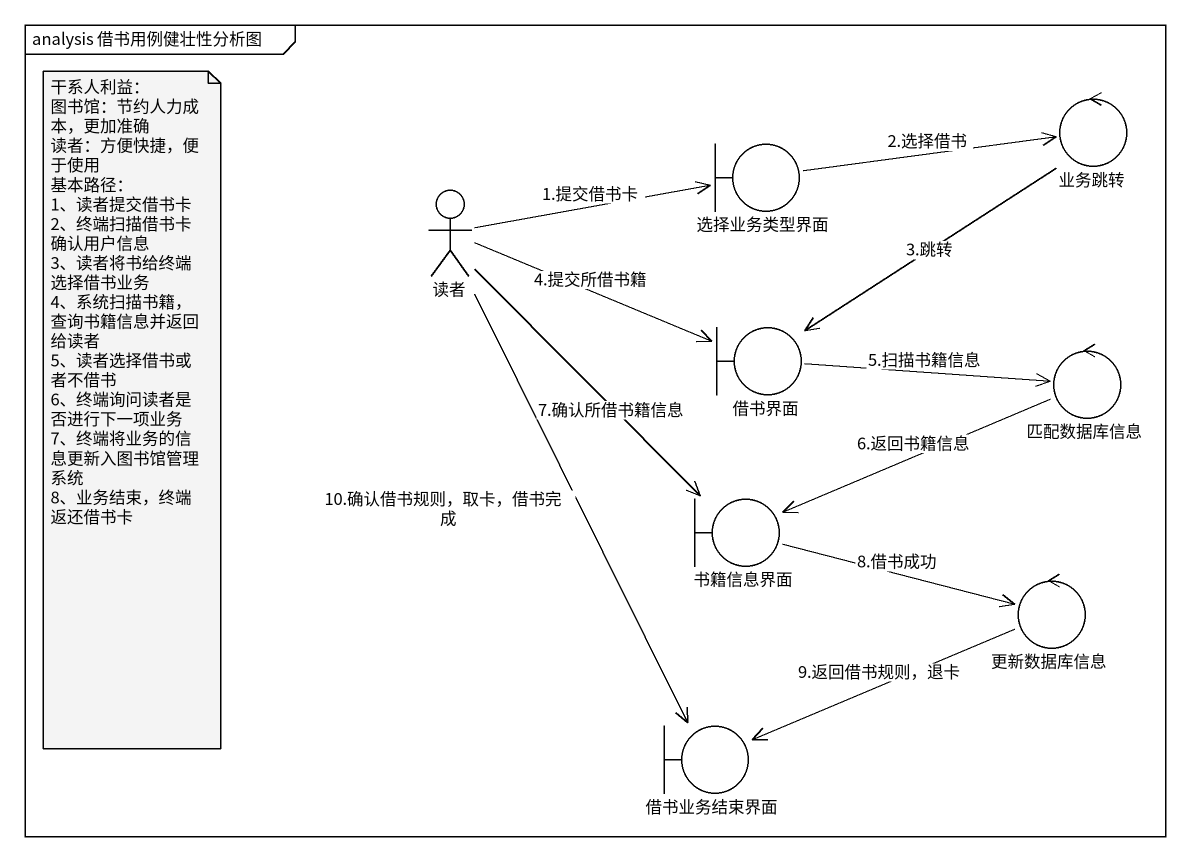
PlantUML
@startuml
mainframe analysis 借书用例健壮性分析图
control 业务跳转
actor 读者
boundary 选择业务类型界面
boundary 借书界面
control 匹配数据库信息
boundary 书籍信息界面
control 更新数据库信息
boundary 借书业务结束界面
业务跳转 --> 借书界面 : 3.跳转
读者 -right-> 选择业务类型界面 : 1.提交借书卡
读者 -right-> 借书界面 : 4.提交所借书籍
读者 --> 书籍信息界面 : 7.确认所借书籍信息
读者 --> 借书业务结束界面 : 10.确认借书规则，取卡，借书完成
选择业务类型界面 -right-> 业务跳转 : 2.选择借书
借书界面 -right-> 匹配数据库信息 : 5.扫描书籍信息
匹配数据库信息 -left-> 书籍信息界面 : 6.返回书籍信息
书籍信息界面 -right-> 更新数据库信息 : 8.借书成功
更新数据库信息 -left-> 借书业务结束界面 : 9.返回借书规则，退卡
note as N1
  干系人利益：
  图书馆：节约人力成本，更加准确
  读者：方便快捷，便于使用
  基本路径：
  1、读者提交借书卡
  2、终端扫描借书卡确认用户信息
  3、读者将书给终端选择借书业务
  4、系统扫描书籍，查询书籍信息并返回给读者
  5、读者选择借书或者不借书
  6、终端询问读者是否进行下一项业务
  7、终端将业务的信息更新入图书馆管理系统
  8、业务结束，终端返还借书卡
end note
@enduml
